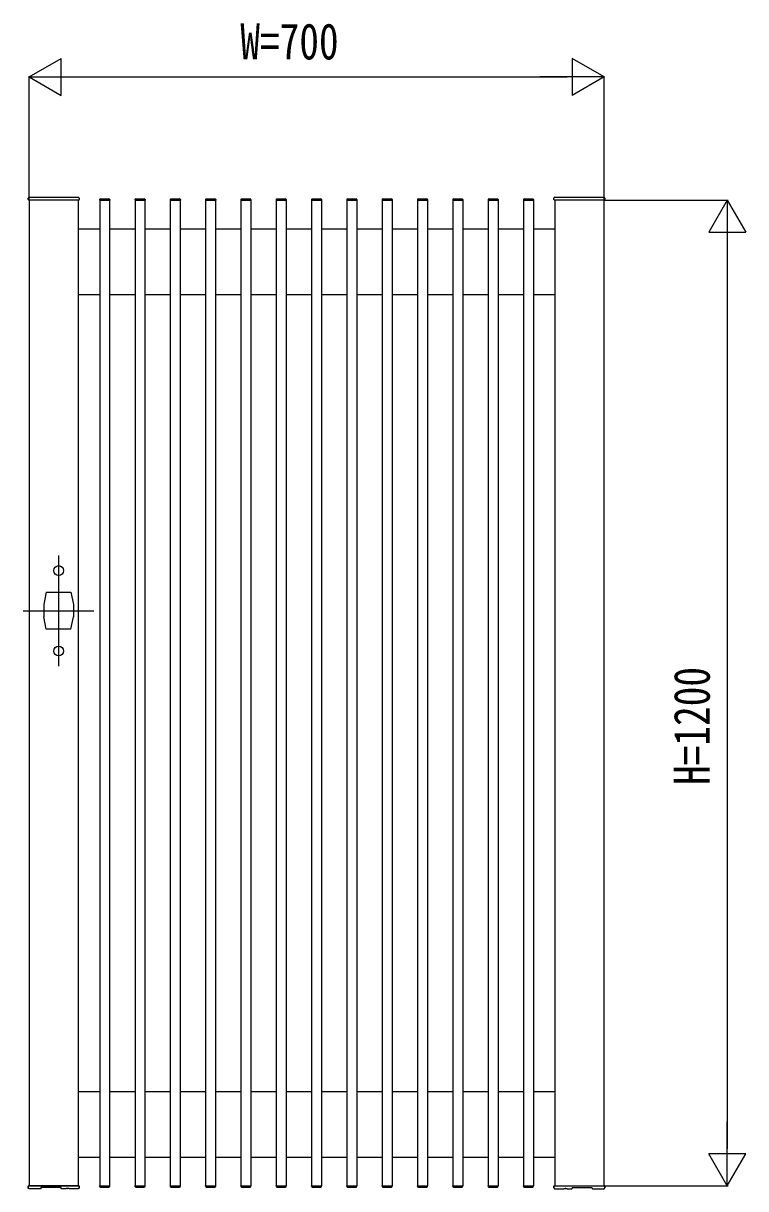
# Model space of a CAD drawing. Units: millimetres, scale not verified. Extents: x -4205 to 4205, y -2970 to 2970.
# Drawn here: x -712 to 168, y -1228 to 190 of the extents above; entities that cross this region are included whole.
import ezdxf
from ezdxf.enums import TextEntityAlignment as Align

# ---------------------------------------------------------------- set-up
doc = ezdxf.new("R2010")
doc.units = ezdxf.units.MM
doc.header["$LTSCALE"] = 20
for name, color, linetype in [('0-1_USER1', 3, 'Continuous'), ('0-2_YKK_12', 2, 'Continuous'), ('0-3_YKK_A1', 4, 'Continuous'), ('0-4_YKK_D', 6, 'Continuous')]:
    doc.layers.add(name, color=color, linetype=linetype)
doc.styles.add('ＭＳ ゴシック', font='')
doc.styles.get('ＭＳ ゴシック').set_extended_font_data('MS Gothic')

msp = doc.modelspace()

# ---------------------------------------------------------------- linework, layer by layer
at = {"layer": '0-1_USER1'}
for p, q in [((-618.98, -25), (-618.98, -1225)), ((-575.98, -25), (-575.98, -1225))]:
    msp.add_line(p, q, dxfattribs=at)
at = {"layer": '0-2_YKK_12'}
for p, q in [((-668.98, -457.5), (-668.98, -592.5)), ((-711.98, -525), (-625.98, -525))]:
    msp.add_line(p, q, dxfattribs=at)
at = {"layer": '0-3_YKK_A1'}
for p, q in [((-705.98, -24.5), (-705.98, -22.5)), ((-644.48, -25), (-705.48, -25)), ((-704.98, -21.5), (-644.98, -21.5)), ((-643.98, -22.5), (-643.98, -24.5)), ((-619.18, -24.5), (-619.18, -25)), ((-619.18, -25), (-606.78, -25)), ((-618.98, -25), (-606.98, -25)), ((-618.18, -23.5), (-607.78, -23.5)), ((-606.98, -25), (-606.98, -1225)), ((-606.78, -24.5), (-606.78, -25)), ((-576.18, -24.5), (-576.18, -25)), ((-576.18, -25), (-563.78, -25)), ((-575.98, -25), (-563.98, -25)), ((-575.18, -23.5), (-564.78, -23.5)), ((-563.98, -25), (-563.98, -1225)), ((-563.78, -24.5), (-563.78, -25)), ((-533.18, -24.5), (-533.18, -25)), ((-533.18, -25), (-520.78, -25)), ((-532.98, -25), (-532.98, -1225)), ((-532.98, -25), (-520.98, -25)), ((-532.18, -23.5), (-521.78, -23.5)), ((-520.98, -25), (-520.98, -1225)), ((-520.78, -24.5), (-520.78, -25)), ((-490.18, -24.5), (-490.18, -25)), ((-490.18, -25), (-477.78, -25)), ((-489.98, -25), (-489.98, -1225)), ((-489.98, -25), (-477.98, -25)), ((-489.18, -23.5), (-478.78, -23.5)), ((-477.98, -25), (-477.98, -1225)), ((-477.78, -24.5), (-477.78, -25)), ((-447.18, -24.5), (-447.18, -25)), ((-447.18, -25), (-434.78, -25)), ((-446.98, -25), (-446.98, -1225)), ((-446.98, -25), (-434.98, -25)), ((-446.18, -23.5), (-435.78, -23.5)), ((-434.98, -25), (-434.98, -1225)), ((-434.78, -24.5), (-434.78, -25)), ((-404.18, -24.5), (-404.18, -25)), ((-404.18, -25), (-391.78, -25)), ((-403.98, -25), (-403.98, -1225)), ((-403.98, -25), (-391.98, -25)), ((-403.18, -23.5), (-392.78, -23.5)), ((-391.98, -25), (-391.98, -1225)), ((-391.78, -24.5), (-391.78, -25)), ((-361.18, -24.5), (-361.18, -25)), ((-361.18, -25), (-348.78, -25)), ((-360.98, -25), (-360.98, -1225)), ((-360.98, -25), (-348.98, -25)), ((-360.18, -23.5), (-349.78, -23.5)), ((-348.98, -25), (-348.98, -1225)), ((-348.78, -24.5), (-348.78, -25)), ((-318.18, -24.5), (-318.18, -25)), ((-318.18, -25), (-305.78, -25)), ((-317.98, -25), (-317.98, -1225)), ((-317.98, -25), (-305.98, -25)), ((-317.18, -23.5), (-306.78, -23.5)), ((-305.98, -25), (-305.98, -1225)), ((-305.78, -24.5), (-305.78, -25)), ((-275.18, -24.5), (-275.18, -25)), ((-275.18, -25), (-262.78, -25)), ((-274.98, -25), (-274.98, -1225)), ((-274.98, -25), (-262.98, -25)), ((-274.18, -23.5), (-263.78, -23.5)), ((-262.98, -25), (-262.98, -1225)), ((-262.78, -24.5), (-262.78, -25)), ((-232.18, -24.5), (-232.18, -25)), ((-232.18, -25), (-219.78, -25)), ((-231.98, -25), (-231.98, -1225)), ((-231.98, -25), (-219.98, -25)), ((-231.18, -23.5), (-220.78, -23.5)), ((-219.98, -25), (-219.98, -1225)), ((-219.78, -24.5), (-219.78, -25)), ((-189.18, -24.5), (-189.18, -25)), ((-189.18, -25), (-176.78, -25)), ((-188.98, -25), (-188.98, -1225)), ((-188.98, -25), (-176.98, -25)), ((-188.18, -23.5), (-177.78, -23.5)), ((-176.98, -25), (-176.98, -1225)), ((-176.78, -24.5), (-176.78, -25)), ((-146.18, -24.5), (-146.18, -25)), ((-146.18, -25), (-133.78, -25)), ((-145.98, -25), (-145.98, -1225)), ((-145.98, -25), (-133.98, -25)), ((-145.18, -23.5), (-134.78, -23.5)), ((-133.98, -25), (-133.98, -1225)), ((-133.78, -24.5), (-133.78, -25)), ((-103.18, -24.5), (-103.18, -25)), ((-103.18, -25), (-90.78, -25)), ((-102.98, -25), (-102.98, -1225)), ((-102.98, -25), (-90.98, -25)), ((-102.18, -23.5), (-91.78, -23.5)), ((-90.98, -25), (-90.98, -1225)), ((-90.78, -24.5), (-90.78, -25)), ((-65.98, -24.5), (-65.98, -22.5)), ((-4.48, -25), (-65.48, -25)), ((-64.98, -21.5), (-4.98, -21.5)), ((-3.98, -22.5), (-3.98, -24.5)), ((-644.98, -60), (-618.98, -60)), ((-606.98, -60), (-575.98, -60)), ((-563.98, -60), (-532.98, -60)), ((-520.98, -60), (-489.98, -60)), ((-477.98, -60), (-446.98, -60)), ((-434.98, -60), (-403.98, -60)), ((-391.98, -60), (-360.98, -60)), ((-348.98, -60), (-317.98, -60)), ((-305.98, -60), (-274.98, -60)), ((-262.98, -60), (-231.98, -60)), ((-219.98, -60), (-188.98, -60)), ((-176.98, -60), (-145.98, -60)), ((-133.98, -60), (-102.98, -60)), ((-90.98, -60), (-64.98, -60)), ((-644.98, -140), (-618.98, -140)), ((-606.98, -140), (-575.98, -140)), ((-563.98, -140), (-532.98, -140)), ((-520.98, -140), (-489.98, -140)), ((-477.98, -140), (-446.98, -140)), ((-434.98, -140), (-403.98, -140)), ((-391.98, -140), (-360.98, -140)), ((-348.98, -140), (-317.98, -140)), ((-305.98, -140), (-274.98, -140)), ((-262.98, -140), (-231.98, -140)), ((-219.98, -140), (-188.98, -140)), ((-176.98, -140), (-145.98, -140)), ((-133.98, -140), (-102.98, -140)), ((-90.98, -140), (-64.98, -140)), ((-683.98, -502.5), (-686.98, -517.5)), ((-683.98, -502.5), (-653.98, -502.5)), ((-653.98, -502.5), (-650.98, -517.5)), ((-686.98, -517.5), (-686.98, -532.5)), ((-650.98, -517.5), (-650.98, -532.5)), ((-683.98, -547.5), (-686.98, -532.5)), ((-653.98, -547.5), (-650.98, -532.5)), ((-653.98, -547.5), (-683.98, -547.5)), ((-644.98, -1110), (-618.98, -1110)), ((-606.98, -1110), (-575.98, -1110)), ((-563.98, -1110), (-532.98, -1110)), ((-520.98, -1110), (-489.98, -1110)), ((-477.98, -1110), (-446.98, -1110)), ((-434.98, -1110), (-403.98, -1110)), ((-391.98, -1110), (-360.98, -1110)), ((-348.98, -1110), (-317.98, -1110)), ((-305.98, -1110), (-274.98, -1110)), ((-262.98, -1110), (-231.98, -1110)), ((-219.98, -1110), (-188.98, -1110)), ((-176.98, -1110), (-145.98, -1110)), ((-133.98, -1110), (-102.98, -1110)), ((-90.98, -1110), (-64.98, -1110)), ((-644.98, -1190), (-618.98, -1190)), ((-606.98, -1190), (-575.98, -1190)), ((-563.98, -1190), (-532.98, -1190)), ((-520.98, -1190), (-489.98, -1190)), ((-477.98, -1190), (-446.98, -1190)), ((-434.98, -1190), (-403.98, -1190)), ((-391.98, -1190), (-360.98, -1190)), ((-348.98, -1190), (-317.98, -1190)), ((-305.98, -1190), (-274.98, -1190)), ((-262.98, -1190), (-231.98, -1190)), ((-219.98, -1190), (-188.98, -1190)), ((-176.98, -1190), (-145.98, -1190)), ((-133.98, -1190), (-102.98, -1190)), ((-90.98, -1190), (-64.98, -1190)), ((-705.98, -1225.53), (-705.98, -1225.59)), ((-705.98, -1225.59), (-705.93, -1226.48)), ((-705.93, -1227.56), (-705.98, -1226.52)), ((-704.98, -1225), (-705.48, -1225)), ((-644.98, -1225), (-704.98, -1225)), ((-690.89, -1228.5), (-704.93, -1228.5)), ((-690.39, -1227.93), (-690.35, -1227.24)), ((-690.39, -1228.03), (-690.39, -1227.93)), ((-666.74, -1227.18), (-689.82, -1227.17)), ((-666.21, -1227.25), (-666.17, -1228.03)), ((-661.08, -1228.5), (-665.67, -1228.5)), ((-645.04, -1228.5), (-654.89, -1228.5)), ((-644.48, -1225), (-644.98, -1225)), ((-643.98, -1226.52), (-644.04, -1227.56)), ((-644.03, -1226.48), (-643.98, -1225.59)), ((-643.98, -1225.59), (-643.98, -1225.53)), ((-619.18, -1225), (-606.78, -1225)), ((-619.18, -1225.5), (-619.18, -1225)), ((-618.98, -1225), (-606.98, -1225)), ((-618.18, -1226.5), (-607.78, -1226.5)), ((-606.78, -1225.5), (-606.78, -1225)), ((-576.18, -1225), (-563.78, -1225)), ((-576.18, -1225.5), (-576.18, -1225)), ((-575.98, -1225), (-563.98, -1225)), ((-575.18, -1226.5), (-564.78, -1226.5)), ((-563.78, -1225.5), (-563.78, -1225)), ((-533.18, -1225), (-520.78, -1225)), ((-533.18, -1225.5), (-533.18, -1225)), ((-532.98, -1225), (-520.98, -1225)), ((-532.18, -1226.5), (-521.78, -1226.5)), ((-520.78, -1225.5), (-520.78, -1225)), ((-490.18, -1225), (-477.78, -1225)), ((-490.18, -1225.5), (-490.18, -1225)), ((-489.98, -1225), (-477.98, -1225)), ((-489.18, -1226.5), (-478.78, -1226.5)), ((-477.78, -1225.5), (-477.78, -1225)), ((-447.18, -1225), (-434.78, -1225)), ((-447.18, -1225.5), (-447.18, -1225)), ((-446.98, -1225), (-434.98, -1225)), ((-446.18, -1226.5), (-435.78, -1226.5)), ((-434.78, -1225.5), (-434.78, -1225)), ((-404.18, -1225), (-391.78, -1225)), ((-404.18, -1225.5), (-404.18, -1225)), ((-403.98, -1225), (-391.98, -1225)), ((-403.18, -1226.5), (-392.78, -1226.5)), ((-391.78, -1225.5), (-391.78, -1225)), ((-361.18, -1225), (-348.78, -1225)), ((-361.18, -1225.5), (-361.18, -1225)), ((-360.98, -1225), (-348.98, -1225)), ((-360.18, -1226.5), (-349.78, -1226.5)), ((-348.78, -1225.5), (-348.78, -1225)), ((-318.18, -1225), (-305.78, -1225)), ((-318.18, -1225.5), (-318.18, -1225)), ((-317.98, -1225), (-305.98, -1225)), ((-317.18, -1226.5), (-306.78, -1226.5)), ((-305.78, -1225.5), (-305.78, -1225)), ((-275.18, -1225), (-262.78, -1225)), ((-275.18, -1225.5), (-275.18, -1225)), ((-274.98, -1225), (-262.98, -1225)), ((-274.18, -1226.5), (-263.78, -1226.5)), ((-262.78, -1225.5), (-262.78, -1225)), ((-232.18, -1225), (-219.78, -1225)), ((-232.18, -1225.5), (-232.18, -1225)), ((-231.98, -1225), (-219.98, -1225)), ((-231.18, -1226.5), (-220.78, -1226.5)), ((-219.78, -1225.5), (-219.78, -1225)), ((-189.18, -1225), (-176.78, -1225)), ((-189.18, -1225.5), (-189.18, -1225)), ((-188.98, -1225), (-176.98, -1225)), ((-188.18, -1226.5), (-177.78, -1226.5)), ((-176.78, -1225.5), (-176.78, -1225)), ((-146.18, -1225), (-133.78, -1225)), ((-146.18, -1225.5), (-146.18, -1225)), ((-145.98, -1225), (-133.98, -1225)), ((-145.18, -1226.5), (-134.78, -1226.5)), ((-133.78, -1225.5), (-133.78, -1225)), ((-103.18, -1225), (-90.78, -1225)), ((-103.18, -1225.5), (-103.18, -1225)), ((-102.98, -1225), (-90.98, -1225)), ((-102.18, -1226.5), (-91.78, -1226.5)), ((-90.78, -1225.5), (-90.78, -1225)), ((-65.98, -1225.59), (-65.98, -1225.53)), ((-65.93, -1226.48), (-65.98, -1225.59)), ((-65.98, -1226.52), (-65.93, -1227.56)), ((-65.48, -1225), (-64.98, -1225)), ((-64.98, -1225), (-4.98, -1225)), ((-64.92, -1228.5), (-55.07, -1228.5)), ((-48.88, -1228.5), (-44.29, -1228.5)), ((-43.75, -1227.25), (-43.79, -1228.03)), ((-43.22, -1227.18), (-20.14, -1227.17)), ((-19.57, -1227.93), (-19.61, -1227.24)), ((-19.57, -1228.03), (-19.57, -1227.93)), ((-19.07, -1228.5), (-5.03, -1228.5)), ((-4.98, -1225), (-4.48, -1225)), ((-4.04, -1227.56), (-3.98, -1226.52)), ((-3.98, -1225.59), (-4.03, -1226.48)), ((-3.98, -1225.53), (-3.98, -1225.59))]:
    msp.add_line(p, q, dxfattribs=at)
for points in [[(-704.98, -25), (-704.98, -1225), (-644.98, -1225), (-644.98, -25)], [(-64.98, -25), (-64.98, -1225), (-4.98, -1225), (-4.98, -25)]]:
    msp.add_lwpolyline(points, close=True, dxfattribs=at)
for points in [[(-705.98, -1226.53), (-705.98, -1226.42), (-705.98, -1226.08), (-705.98, -1225.53)], [(-705.93, -1226.48), (-705.93, -1226.85), (-705.93, -1227.15), (-705.93, -1227.36), (-705.93, -1227.51), (-705.93, -1227.53)], [(-704.93, -1228.48), (-705.08, -1228.47), (-705.23, -1228.43), (-705.37, -1228.36), (-705.5, -1228.28), (-705.62, -1228.17), (-705.72, -1228.05), (-705.79, -1227.92), (-705.85, -1227.78), (-705.88, -1227.66), (-705.89, -1227.6)], [(-689.82, -1227.18), (-689.99, -1227.18), (-690.16, -1227.19), (-690.31, -1227.2), (-690.43, -1227.22), (-690.53, -1227.24), (-690.56, -1227.25)], [(-666.74, -1227.18), (-666.74, -1227.18), (-666.74, -1227.18)], [(-666.74, -1227.18), (-666.74, -1227.18), (-666.74, -1227.18)], [(-666.01, -1227.25), (-666.03, -1227.24), (-666.1, -1227.23), (-666.2, -1227.21), (-666.32, -1227.2), (-666.45, -1227.19), (-666.59, -1227.18), (-666.74, -1227.18)], [(-654.89, -1228.5), (-654.92, -1228.5), (-655.05, -1228.49), (-655.25, -1228.49), (-655.53, -1228.48), (-655.88, -1228.47), (-656.28, -1228.46), (-656.73, -1228.45), (-657.22, -1228.44), (-657.73, -1228.44), (-658.24, -1228.44), (-658.75, -1228.44), (-659.23, -1228.45), (-659.69, -1228.46), (-660.09, -1228.47), (-660.44, -1228.48), (-660.72, -1228.49), (-660.92, -1228.49), (-661.05, -1228.5), (-661.08, -1228.5)], [(-658.31, -1228.44), (-658.1, -1228.44), (-657.88, -1228.44)], [(-644.07, -1227.61), (-644.09, -1227.7), (-644.13, -1227.84), (-644.2, -1227.99), (-644.3, -1228.13), (-644.42, -1228.25), (-644.55, -1228.34), (-644.7, -1228.42), (-644.87, -1228.47), (-645.03, -1228.48)], [(-644.03, -1227.55), (-644.03, -1227.55), (-644.03, -1227.49), (-644.03, -1227.33), (-644.03, -1227.08), (-644.03, -1226.48), (-644.03, -1226.48)], [(-643.98, -1225.53), (-643.98, -1226.08), (-643.98, -1226.42), (-643.98, -1226.53)], [(-65.98, -1225.53), (-65.98, -1226.08), (-65.98, -1226.42), (-65.98, -1226.53)], [(-65.93, -1227.55), (-65.93, -1227.55), (-65.93, -1227.49), (-65.93, -1227.33), (-65.93, -1227.08), (-65.93, -1226.48), (-65.93, -1226.48)], [(-65.89, -1227.61), (-65.87, -1227.7), (-65.83, -1227.84), (-65.76, -1227.99), (-65.66, -1228.13), (-65.54, -1228.25), (-65.41, -1228.34), (-65.26, -1228.42), (-65.09, -1228.47), (-64.93, -1228.48)], [(-55.07, -1228.5), (-55.04, -1228.5), (-54.91, -1228.49), (-54.71, -1228.49), (-54.43, -1228.48), (-54.08, -1228.47), (-53.68, -1228.46), (-53.23, -1228.45), (-52.74, -1228.44), (-52.23, -1228.44), (-51.72, -1228.44), (-51.21, -1228.44), (-50.73, -1228.45), (-50.27, -1228.46), (-49.87, -1228.47), (-49.52, -1228.48), (-49.24, -1228.49), (-49.04, -1228.49), (-48.91, -1228.5), (-48.88, -1228.5)], [(-51.65, -1228.44), (-51.86, -1228.44), (-52.08, -1228.44)], [(-43.95, -1227.25), (-43.93, -1227.24), (-43.86, -1227.23), (-43.76, -1227.21), (-43.64, -1227.2), (-43.51, -1227.19), (-43.37, -1227.18), (-43.22, -1227.18)], [(-43.22, -1227.18), (-43.22, -1227.18), (-43.22, -1227.18)], [(-43.22, -1227.18), (-43.22, -1227.18), (-43.22, -1227.18)], [(-20.14, -1227.18), (-19.97, -1227.18), (-19.8, -1227.19), (-19.65, -1227.2), (-19.53, -1227.22), (-19.44, -1227.24), (-19.4, -1227.25)], [(-5.03, -1228.48), (-4.88, -1228.47), (-4.73, -1228.43), (-4.59, -1228.36), (-4.46, -1228.28), (-4.34, -1228.17), (-4.24, -1228.05), (-4.17, -1227.92), (-4.11, -1227.78), (-4.08, -1227.66), (-4.07, -1227.6)], [(-4.03, -1226.48), (-4.03, -1226.85), (-4.03, -1227.15), (-4.03, -1227.36), (-4.03, -1227.51), (-4.03, -1227.53)], [(-3.98, -1226.53), (-3.98, -1226.42), (-3.98, -1226.08), (-3.98, -1225.53)]]:
    msp.add_lwpolyline(points, dxfattribs=at)
for centre in [(-668.98, -476), (-668.98, -574)]:
    msp.add_circle(centre, 6, dxfattribs=at)
for centre, radius, start, end in [((-704.98, -22.5), 1, 90, 180), ((-705.48, -24.5), 0.5, 180, 270), ((-644.98, -22.5), 1, 0, 90), ((-644.48, -24.5), 0.5, 270, 0), ((-618.18, -24.5), 1, 90, 180), ((-607.78, -24.5), 1, 0, 90), ((-575.18, -24.5), 1, 90, 180), ((-564.78, -24.5), 1, 0, 90), ((-532.18, -24.5), 1, 90, 180), ((-521.78, -24.5), 1, 0, 90), ((-489.18, -24.5), 1, 90, 180), ((-478.78, -24.5), 1, 0, 90), ((-446.18, -24.5), 1, 90, 180), ((-435.78, -24.5), 1, 0, 90), ((-403.18, -24.5), 1, 90, 180), ((-392.78, -24.5), 1, 0, 90), ((-360.18, -24.5), 1, 90, 180), ((-349.78, -24.5), 1, 0, 90), ((-317.18, -24.5), 1, 90, 180), ((-306.78, -24.5), 1, 0, 90), ((-274.18, -24.5), 1, 90, 180), ((-263.78, -24.5), 1, 0, 90), ((-231.18, -24.5), 1, 90, 180), ((-220.78, -24.5), 1, 0, 90), ((-188.18, -24.5), 1, 90, 180), ((-177.78, -24.5), 1, 0, 90), ((-145.18, -24.5), 1, 90, 180), ((-134.78, -24.5), 1, 0, 90), ((-102.18, -24.5), 1, 90, 180), ((-91.78, -24.5), 1, 0, 90), ((-64.98, -22.5), 1, 90, 180), ((-65.48, -24.5), 0.5, 180, 270), ((-4.98, -22.5), 1, 0, 90), ((-4.48, -24.5), 0.5, 270, 0), ((-705.48, -1225.5), 0.5, 90, 183), ((-690.89, -1228), 0.5, 270.59375, 357), ((-665.67, -1228), 0.5, 183, 269.48495), ((-644.48, -1225.5), 0.5, 357, 90), ((-618.18, -1225.5), 1, 180, 270), ((-607.78, -1225.5), 1, 270, 0), ((-575.18, -1225.5), 1, 180, 270), ((-564.78, -1225.5), 1, 270, 0), ((-532.18, -1225.5), 1, 180, 270), ((-521.78, -1225.5), 1, 270, 0), ((-489.18, -1225.5), 1, 180, 270), ((-478.78, -1225.5), 1, 270, 0), ((-446.18, -1225.5), 1, 180, 270), ((-435.78, -1225.5), 1, 270, 0), ((-403.18, -1225.5), 1, 180, 270), ((-392.78, -1225.5), 1, 270, 0), ((-360.18, -1225.5), 1, 180, 270), ((-349.78, -1225.5), 1, 270, 0), ((-317.18, -1225.5), 1, 180, 270), ((-306.78, -1225.5), 1, 270, 0), ((-274.18, -1225.5), 1, 180, 270), ((-263.78, -1225.5), 1, 270, 0), ((-231.18, -1225.5), 1, 180, 270), ((-220.78, -1225.5), 1, 270, 0), ((-188.18, -1225.5), 1, 180, 270), ((-177.78, -1225.5), 1, 270, 0), ((-145.18, -1225.5), 1, 180, 270), ((-134.78, -1225.5), 1, 270, 0), ((-102.18, -1225.5), 1, 180, 270), ((-91.78, -1225.5), 1, 270, 0), ((-65.48, -1225.5), 0.5, 90, 183), ((-44.29, -1228), 0.5, 270.51505, 357), ((-19.07, -1228), 0.5, 183, 269.40625), ((-4.48, -1225.5), 0.5, 357, 90)]:
    msp.add_arc(centre, radius, start, end, dxfattribs=at)
at = {"layer": '0-4_YKK_D'}
for p, q in [((-704.98, 125), (-666.01, 147.5)), ((-666.01, 102.5), (-666.01, 147.5)), ((-4.98, 125), (-43.95, 147.5)), ((-43.95, 147.5), (-43.95, 102.5)), ((-704.98, -24), (-704.98, 126)), ((-704.98, 125), (-666.01, 102.5)), ((-704.98, 125), (-627.04, 125)), ((-659.98, 125), (-49.98, 125)), ((-4.98, 125), (-82.92, 125)), ((-4.98, 125), (-43.95, 102.5)), ((-4.98, -24), (-4.98, 126)), ((-3.98, -25), (146.02, -25)), ((145.02, -25), (122.52, -63.97)), ((145.02, -25), (167.52, -63.97)), ((145.02, -25), (145.02, -102.94)), ((122.52, -63.97), (167.52, -63.97)), ((145.02, -70), (145.02, -1180)), ((145.02, -1225), (145.02, -1147.06)), ((145.02, -1225), (122.52, -1186.03)), ((167.52, -1186.03), (122.52, -1186.03)), ((145.02, -1225), (167.52, -1186.03)), ((-3.98, -1225), (146.02, -1225))]:
    msp.add_line(p, q, dxfattribs=at)

# ---------------------------------------------------------------- texts
at = {"layer": '0-4_YKK_D', "style": 'ＭＳ ゴシック', "width": 0.8}
msp.add_text('W=700', height=43.99, dxfattribs=at).set_placement((-447.78, 133), align=Align.BOTTOM_LEFT)
msp.add_text('H=1200', height=43.99, rotation=90, dxfattribs=at).set_placement((137.02, -737), align=Align.BOTTOM_LEFT)

doc.saveas('drawing.dxf')
